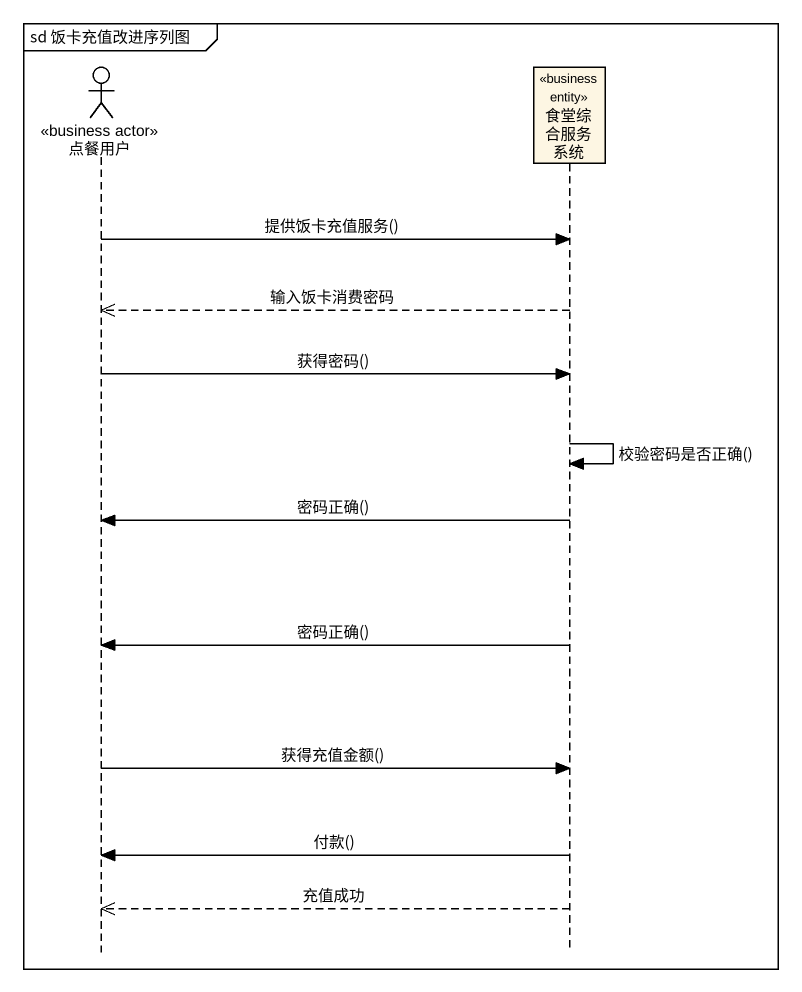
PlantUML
@startuml
mainframe sd 饭卡充值改进序列图
hide footbox
actor 点餐用户 <<business actor>>
participant 食堂综合服务系统 <<business entity>>

点餐用户 -> 食堂综合服务系统 : 提供饭卡充值服务()
食堂综合服务系统 -->> 点餐用户 : 输入饭卡消费密码
点餐用户 -> 食堂综合服务系统 : 获得密码()
食堂综合服务系统 -> 食堂综合服务系统 : 校验密码是否正确()
食堂综合服务系统 -> 点餐用户 : 密码正确()
食堂综合服务系统 -> 点餐用户 : 密码正确()
点餐用户 -> 食堂综合服务系统 : 获得充值金额()
食堂综合服务系统 -> 点餐用户 : 付款()
食堂综合服务系统 -->> 点餐用户 : 充值成功
@enduml
